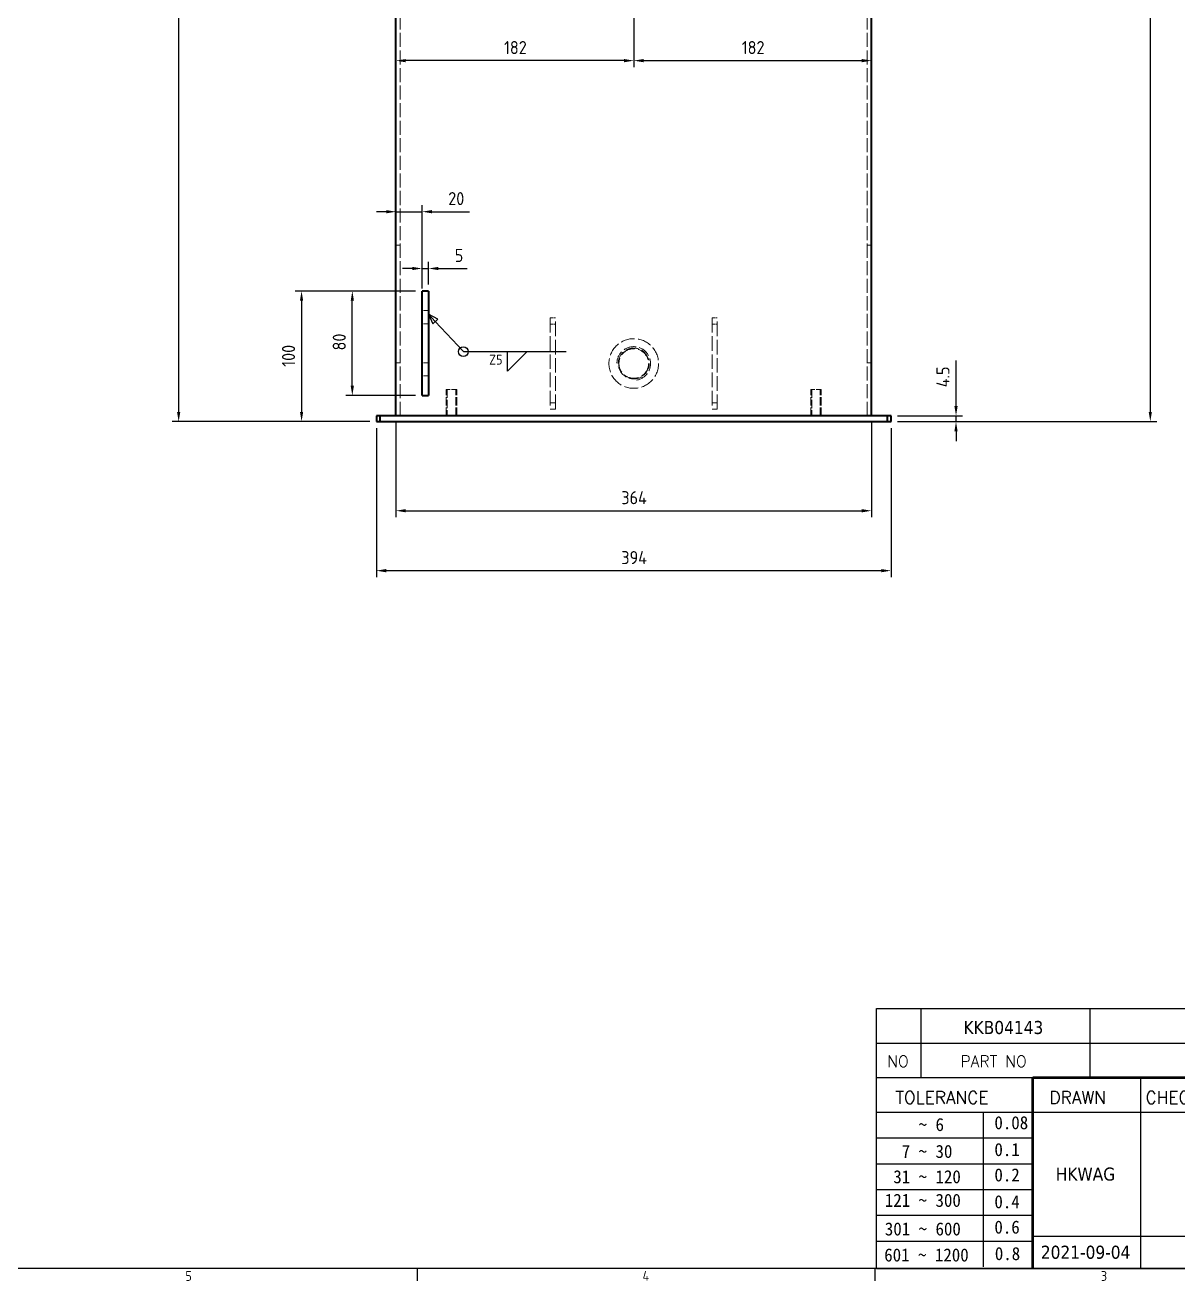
# Model space of a CAD drawing. Header units: millimetres. Extents: x 0 to 4205, y 0 to 2970.
# Drawn here: x 2503 to 3386, y 90 to 1052 of the extents above; entities that cross this region are included whole.
import ezdxf
from ezdxf.enums import TextEntityAlignment as Align

# ---------------------------------------------------------------- set-up
doc = ezdxf.new("R2010")
doc.units = ezdxf.units.MM
doc.header["$LTSCALE"] = 5
doc.linetypes.add('DASHED', pattern=[0.2067, 0.1654, -0.0413])
doc.layers.get('0').update_dxf_attribs({"color": 3, "lineweight": 25})
for name, color, linetype, lineweight in [('가려진 것(ISO)', 2, 'DASHED', 18), ('가시적인 것(ISO)', 3, 'Continuous', 40), ('경계(ISO)', 7, 'Continuous', 25), ('기호(ISO)', 5, 'Continuous', 25), ('제목(ISO)', 5, 'Continuous', 50), ('치수(ISO)', 2, 'Continuous', 25)]:
    doc.layers.add(name, color=color, linetype=linetype, lineweight=lineweight)
doc.styles.add('HAN_291', font='')
doc.styles.add('RC_284', font='ROMANC.shx')
doc.styles.add('RC_287', font='ROMANC.shx')
doc.styles.add('문자 텍스트_PSTEK_POSCO', font='isocp.shx')
doc.styles.add('치수 텍스트_PSTEK_POSCO', font='isocp.shx')
doc.styles.add('텍스트 스타일198', font='tahoma.ttf')
doc.styles.get('HAN_291').set_extended_font_data('GulimChe')
doc.dimstyles.new('치수_PSTEK_POSCO', dxfattribs={"dimscale": 5, "dimtxt": 2, "dimasz": 1.5, "dimexe": 1, "dimexo": 1, "dimgap": 1, "dimtad": 1, "dimrnd": 1e-08, "dimdsep": 46, "dimtxsty": '치수 텍스트_PSTEK_POSCO', "dimcen": 0.09, "dimdle": 10, "dimclrd": 7, "dimclre": 7, "dimclrt": 2, "dimadec": 1, "dimazin": 2, "dimtfac": 1, "dimtmove": 0, "dimatfit": 3, "dimldrblk": 'Filled-2', "dimfxl": 0, "dimtolj": 1, "dimlwd": -1, "dimlwe": -1, "dimarcsym": 0})

# ---------------------------------------------------------------- blocks, each defined once
blk = doc.blocks.new('경계 Default Border')
at = {"layer": '경계(ISO)'}
for p, q in [((560.6666564941406, 20), (560.6666564941406, 18.09999942779541)), ((630.7500076293945, 20), (630.7500076293945, 18.09999942779541))]:
    blk.add_line(p, q, dxfattribs=at)
at = {"layer": '경계(ISO)', "flags": 128}
blk.add_lwpolyline([(20, 20), (20, 574.0000152587891), (820.9999847412109, 574.0000152587891), (820.9999847412109, 20), (20, 20)], dxfattribs=at)
at = {"layer": '경계(ISO)', "color": 2, "char_height": 1.500000059604645, "attachment_point": 7, "style": '문자 텍스트_PSTEK_POSCO'}
for s, insert in [('5', (525.19726973028, 18.08569719819352)), ('4', (595.1950683987393, 18.09999994039536)), ('3', (665.3759364281436, 18.08569719819352))]:
    blk.add_mtext(s, dxfattribs=dict(at, insert=insert))
blk = doc.blocks.new('제목 블록 PSTEK')
at = {"color": 180}
for p, q in [((182.475792979055, 11.79100474011392), (182.4757929790549, 51.56524660363496)), ((182.4757929790549, 51.56524660363496), (372.4757929537551, 51.56524660363496)), ((189.2651435055721, 51.56524660363496), (189.2651435055722, 41.00524660363494)), ((215.2152739891528, 41.00524660363494), (215.2152739891528, 51.56524660363496)), ((182.475792979055, 46.2852466036349), (372.4757929537551, 46.28524660363492)), ((182.475792979055, 41.00524660363493), (206.451475290024, 41.00524660363493)), ((222.9401812389276, 11.79100474011392), (222.9401812389276, 41.00524660363494)), ((182.475792979055, 35.72524660363497), (206.451475290024, 35.72524660363497)), ((198.8621818849491, 12.02524660363491), (198.8621818849491, 35.72524660363497)), ((206.451475290024, 35.72524660363497), (372.4757929537551, 35.72524660363497)), ((182.475792979055, 31.77524660363492), (206.451475290024, 31.77524660363492)), ((182.475792979055, 27.82524660363487), (206.451475290024, 27.82524660363487)), ((182.475792979055, 23.87524660363505), (206.451475290024, 23.87524660363505)), ((182.475792979055, 19.92524660363478), (206.451475290024, 19.92524660363478)), ((182.475792979055, 15.97524660363496), (206.451475290024, 15.97524660363496)), ((206.451475290024, 16.74100474011396), (255.9175931367359, 16.74100474011396)), ((182.475792979055, 11.79100474011392), (372.4757929537551, 11.79100474011389))]:
    blk.add_line(p, q, dxfattribs=at)
at = {"color": 7, "lineweight": 50}
for p, q in [((206.4514752900237, 11.79100474011392), (206.4514752900237, 41.00524660363494)), ((206.451475290024, 41.00524660363494), (372.4757929537551, 41.00524660363496))]:
    blk.add_line(p, q, dxfattribs=at)
at = {"layer": '제목(ISO)', "lineweight": 18}
blk.add_line((182.475792979055, 35.72500474011393), (182.475792979055, 11.79100474011392), dxfattribs=at)
at = {"color": 2}
for s, height, style, p in [('NO', 1.742399930953979, 'RC_284', (184.135398793432, 42.62317362549192)), ('PART NO', 1.742399930953979, 'RC_284', (195.3359407378685, 42.62317362549192)), (' TOLERANCE', 1.899999976158142, 'RC_287', (184.0872874387979, 37.00893196870329)), ('DRAWN', 1.899999976158142, 'RC_287', (208.9766620976279, 37.00893196870329)), ('CHECKED', 1.899999976158142, 'RC_287', (223.6856844514997, 37.00893196870329)), ('    ~ 6', 2.000000029802322, 'HAN_291', (183.7721304966814, 32.8176515608431)), ('0.08', 2.000000029802322, 'HAN_291', (200.5467345600617, 33.09873600004101)), ('0.1', 2.000000029802322, 'HAN_291', (200.5467345600617, 28.98646558742206)), ('  7 ~ 30', 2.000000029802322, 'HAN_291', (183.7721304966814, 28.70538114822415)), ('0.2', 2.000000029802322, 'HAN_291', (200.5467345600617, 25.10736625836028)), (' 31 ~ 120', 2.000000029802322, 'HAN_291', (183.7721304966814, 24.82628181916237)), ('121 ~ 300', 2.000000029802322, 'HAN_291', (183.7721304966814, 21.21401206133254)), ('0.4', 2.000000029802322, 'HAN_291', (200.5467345600617, 20.99509650053045)), ('301 ~ 600', 2.000000029802322, 'HAN_291', (183.7721304966814, 16.83491273227077)), ('0.6', 2.000000029802322, 'HAN_291', (200.5467345600617, 17.11599717146868)), ('601 ~ 1200', 2.000000029802322, 'HAN_291', (183.6802025156883, 12.84759660881125)), ('0.8', 2.000000029802322, 'HAN_291', (200.6097246063884, 13.05732192299702))]:
    blk.add_text(s, height=height, dxfattribs=dict(at, style=style)).set_placement(p)
at = {"layer": '제목(ISO)', "style": '텍스트 스타일198'}
for tag, p in [('설명_001', (230.6085201867346, 47.92245856837096)), ('재질_001', (291.700959055687, 47.92591818687281)), ('4._COLOR_001', (318.8823080002845, 48.15666943221776)), ('질량\\P3;_001', (349.5645205688347, 48.1643332325385)), ('부품_번호_001', (195.8125351691155, 47.68004260673702)), ("3._Q'TY_001", (312.7051684940307, 47.92188863680521)), ('1._MODEL_NAME_001', (326.0176446881414, 37.52172745615292)), ('제목_001', (335.3146785121277, 32.12134217035067)), ('부품_번호_001', (334.4717754223474, 26.8052465951949)), ('설계자_001', (209.9396160013646, 25.23446884679021)), ('프로젝트_001', (278.9744245225954, 18.43818283951269)), ('작성_날짜_001', (207.6508315629738, 13.26600473167383)), ('시트_크기_001', (260.8406700134146, 14.8347677050446)), ('프로젝트_002', (271.1389644161678, 15.01430360086118)), ('프로젝트_003', (272.3954135944161, 11.55047762554502))]:
    blk.add_attdef(tag, p, '', height=2.000000029802322, dxfattribs=at)
for tag, p in [('점검자', (231.1845342133799, 26.23312567187446)), ('엔지니어링_승인자', (247.673240162284, 26.23312567187446)), ('점검_날짜', (231.1845342133799, 14.26600474011394)), ('엔지니어링_승인_날짜', (247.6732401622839, 14.26600474011394))]:
    blk.add_attdef(tag, text='', height=2.000000029802322, dxfattribs=at).set_placement(p, align=Align.MIDDLE_CENTER)
blk = doc.blocks.new('*D32')
at = {"layer": 'Defpoints', "color": 0, "transparency": 16777216}
for p in [(2787.224244128481, 752.7852190788902), (3151.224244128481, 752.7852190788902), (3151.224244128481, 680.0571401936982)]:
    blk.add_point(p, dxfattribs=at)
at = {"layer": '치수(ISO)', "color": 7, "transparency": 16777216}
for p, q in [((2787.224244128481, 747.7852190788902), (2787.224244128481, 675.0571401936982)), ((3151.224244128481, 747.7852190788902), (3151.224244128481, 675.0571401936982)), ((2794.724244128481, 680.0571401936982), (3143.724244128481, 680.0571401936982))]:
    blk.add_line(p, q, dxfattribs=at)
for points in [[(2794.724244128481, 681.3071401936982), (2794.724244128481, 678.8071401936982), (2787.224244128481, 680.0571401936982)], [(3143.724244128481, 681.3071401936982), (3143.724244128481, 678.8071401936982), (3151.224244128481, 680.0571401936982)]]:
    blk.add_solid(points, dxfattribs=at)
at = {"layer": '치수(ISO)', "color": 2, "transparency": 16777216, "insert": (2959.724244128481, 690.0571401936982), "char_height": 10, "attachment_point": 4, "style": '치수 텍스트_PSTEK_POSCO'}
blk.add_mtext('\\A1;364', dxfattribs=at)
blk = doc.blocks.new('Filled-2')
at = {"color": 0}
for p, q in [((0, 0), (-1, 0.3333333333333333)), ((-1, 0.3333333333333333), (-1, -0.3333333333333333)), ((-1, 0), (0, 0)), ((-1, -0.3333333333333333), (0, 0))]:
    blk.add_line(p, q, dxfattribs=at)
at = {"color": 0, "flags": 128}
blk.add_lwpolyline([(-1, -0.3333333333333333), (0, 0), (-1, 0.3333333333333333), (-1, -0.3333333333333333)], dxfattribs=at)
at = {"color": 0}
blk.add_solid([(-1, -0.3333333333333333), (0, 0), (-1, 0.3333333333333333), (-1, -0.3333333333333333)], dxfattribs=at)
blk = doc.blocks.new('*D33')
at = {"layer": 'Defpoints', "color": 0, "transparency": 16777216}
for p in [(2772.224244128484, 748.2852190788901), (3166.224244128485, 748.2852190788901), (3166.224244128485, 634.1856061257699)]:
    blk.add_point(p, dxfattribs=at)
at = {"layer": '치수(ISO)', "color": 7, "transparency": 16777216}
for p, q in [((2772.224244128484, 743.2852190788901), (2772.224244128484, 629.1856061257699)), ((3166.224244128485, 743.2852190788901), (3166.224244128485, 629.1856061257699)), ((2779.724244128484, 634.1856061257699), (3158.724244128485, 634.1856061257699))]:
    blk.add_line(p, q, dxfattribs=at)
for points in [[(2779.724244128484, 635.4356061257699), (2779.724244128484, 632.9356061257699), (2772.224244128484, 634.1856061257699)], [(3158.724244128485, 635.4356061257699), (3158.724244128485, 632.9356061257699), (3166.224244128485, 634.1856061257699)]]:
    blk.add_solid(points, dxfattribs=at)
at = {"layer": '치수(ISO)', "color": 2, "transparency": 16777216, "insert": (2959.706772476014, 644.1856061257699), "char_height": 10, "attachment_point": 4, "style": '치수 텍스트_PSTEK_POSCO'}
blk.add_mtext('\\A1;394', dxfattribs=at)
blk = doc.blocks.new('*D34')
at = {"layer": 'Defpoints', "color": 0, "transparency": 16777216}
for p in [(3166.224244128485, 752.7852190788902), (3215.952740512412, 752.7852190788902), (3166.224244128485, 748.2852190788901)]:
    blk.add_point(p, dxfattribs=at)
at = {"layer": '치수(ISO)', "color": 7, "transparency": 16777216}
for p, q in [((3215.952740512412, 760.2852190788902), (3215.952740512412, 794.9807451416607)), ((3171.224244128485, 752.7852190788902), (3220.952740512412, 752.7852190788902)), ((3215.952740512412, 748.2852190788901), (3215.952740512412, 752.7852190788902)), ((3171.224244128485, 748.2852190788901), (3220.952740512412, 748.2852190788901)), ((3215.952740512412, 740.7852190788901), (3215.952740512412, 733.2852190788901))]:
    blk.add_line(p, q, dxfattribs=at)
for points in [[(3214.702740512412, 760.2852190788902), (3217.202740512412, 760.2852190788902), (3215.952740512412, 752.7852190788902)], [(3214.702740512412, 740.7852190788901), (3217.202740512412, 740.7852190788901), (3215.952740512412, 748.2852190788901)]]:
    blk.add_solid(points, dxfattribs=at)
at = {"layer": '치수(ISO)', "color": 2, "transparency": 16777216, "insert": (3205.952740512412, 774.566531579288), "char_height": 10, "attachment_point": 4, "rotation": 90, "style": '치수 텍스트_PSTEK_POSCO'}
blk.add_mtext('\\A1;4.5', dxfattribs=at)
blk = doc.blocks.new('*D103')
at = {"layer": 'Defpoints', "color": 0, "transparency": 16777216}
for p in [(2807.224244128496, 909.0159956146765), (2787.224244128481, 886.9118393992217), (2807.224244128496, 845.2852190788901)]:
    blk.add_point(p, dxfattribs=at)
at = {"layer": '치수(ISO)', "color": 7, "transparency": 16777216}
for p, q in [((2807.224244128496, 850.2852190788901), (2807.224244128496, 914.0159956146765)), ((2779.724244128481, 909.0159956146765), (2772.224244128481, 909.0159956146765)), ((2787.224244128481, 909.0159956146765), (2807.224244128496, 909.0159956146765)), ((2814.724244128496, 909.0159956146765), (2843.486055152118, 909.0159956146765))]:
    blk.add_line(p, q, dxfattribs=at)
for points in [[(2779.724244128481, 910.2659956146765), (2779.724244128481, 907.7659956146765), (2787.224244128481, 909.0159956146765)], [(2814.724244128496, 910.2659956146765), (2814.724244128496, 907.7659956146765), (2807.224244128496, 909.0159956146765)]]:
    blk.add_solid(points, dxfattribs=at)
at = {"layer": '치수(ISO)', "color": 2, "transparency": 16777216, "insert": (2827.224244128496, 919.016979866645), "char_height": 10, "attachment_point": 4, "style": '치수 텍스트_PSTEK_POSCO'}
blk.add_mtext('\\A1;20', dxfattribs=at)
blk = doc.blocks.new('*D104')
at = {"layer": 'Defpoints', "color": 0, "transparency": 16777216}
for p in [(2807.224244128495, 865.5226639510397), (2807.224244128495, 848.28521907889), (2812.224244128495, 848.28521907889)]:
    blk.add_point(p, dxfattribs=at)
at = {"layer": '치수(ISO)', "color": 7, "transparency": 16777216}
for p, q in [((2799.724244128495, 865.5226639510397), (2792.224244128495, 865.5226639510397)), ((2807.224244128495, 853.28521907889), (2807.224244128495, 870.5226639510397)), ((2807.224244128495, 865.5226639510397), (2812.224244128495, 865.5226639510397)), ((2812.224244128495, 853.28521907889), (2812.224244128495, 870.5226639510397)), ((2819.724244128495, 865.5226639510397), (2841.638457690868, 865.5226639510397))]:
    blk.add_line(p, q, dxfattribs=at)
for points in [[(2799.724244128495, 866.7726639510397), (2799.724244128495, 864.2726639510397), (2807.224244128495, 865.5226639510397)], [(2819.724244128495, 866.7726639510397), (2819.724244128495, 864.2726639510397), (2812.224244128495, 865.5226639510397)]]:
    blk.add_solid(points, dxfattribs=at)
at = {"layer": '치수(ISO)', "color": 2, "transparency": 16777216, "insert": (2832.224244128495, 875.5226639510397), "char_height": 10, "attachment_point": 4, "style": '치수 텍스트_PSTEK_POSCO'}
blk.add_mtext('\\A1;5', dxfattribs=at)
blk = doc.blocks.new('*D105')
at = {"layer": 'Defpoints', "color": 0, "transparency": 16777216}
for p in [(2807.224244128495, 848.28521907889), (2714.939536175083, 748.2852190788901), (2772.224244128484, 748.2852190788901)]:
    blk.add_point(p, dxfattribs=at)
at = {"layer": '치수(ISO)', "color": 7, "transparency": 16777216}
for p, q in [((2802.224244128495, 848.28521907889), (2709.939536175083, 848.28521907889)), ((2714.939536175083, 840.78521907889), (2714.939536175083, 755.7852190788901)), ((2767.224244128484, 748.2852190788901), (2709.939536175083, 748.2852190788901))]:
    blk.add_line(p, q, dxfattribs=at)
for points in [[(2713.689536175083, 840.78521907889), (2716.189536175083, 840.78521907889), (2714.939536175083, 848.28521907889)], [(2713.689536175083, 755.7852190788901), (2716.189536175083, 755.7852190788901), (2714.939536175083, 748.2852190788901)]]:
    blk.add_solid(points, dxfattribs=at)
at = {"layer": '치수(ISO)', "color": 2, "transparency": 16777216, "insert": (2704.939536175083, 790.281282071016), "char_height": 10, "attachment_point": 4, "rotation": 90, "style": '치수 텍스트_PSTEK_POSCO'}
blk.add_mtext('\\A1;100', dxfattribs=at)
blk = doc.blocks.new('*D106')
at = {"layer": 'Defpoints', "color": 0, "transparency": 16777216}
for p in [(2753.786466108497, 848.28521907889), (2807.224244128496, 848.28521907889), (2807.224244128495, 768.28521907889)]:
    blk.add_point(p, dxfattribs=at)
at = {"layer": '치수(ISO)', "color": 7, "transparency": 16777216}
for p, q in [((2802.224244128496, 848.28521907889), (2748.786466108497, 848.28521907889)), ((2753.786466108497, 775.78521907889), (2753.786466108497, 840.78521907889)), ((2802.224244128495, 768.28521907889), (2748.786466108497, 768.28521907889))]:
    blk.add_line(p, q, dxfattribs=at)
for points in [[(2752.536466108497, 840.78521907889), (2755.036466108497, 840.78521907889), (2753.786466108497, 848.28521907889)], [(2752.536466108497, 775.78521907889), (2755.036466108497, 775.78521907889), (2753.786466108497, 768.28521907889)]]:
    blk.add_solid(points, dxfattribs=at)
at = {"layer": '치수(ISO)', "color": 2, "transparency": 16777216, "insert": (2743.786466108497, 802.7812820710162), "char_height": 10, "attachment_point": 4, "rotation": 90, "style": '치수 텍스트_PSTEK_POSCO'}
blk.add_mtext('\\A1;80', dxfattribs=at)
blk = doc.blocks.new('용접 기호 식별자7')
at = {"layer": '기호(ISO)', "color": 7}
for p, q in [((563.4654577546083, 164.9980911301538), (562.4448488256992, 166.0973442466974)), ((563.8318754601229, 165.3382941064568), (562.4448488256992, 166.0973442466974)), ((562.4448488256992, 166.0973442466974), (563.0990400490938, 164.6578881538508)), ((563.0990400490938, 164.6578881538508), (563.8318754601229, 165.3382941064568)), ((563.4654577546083, 164.9980911301538), (567.7580462177003, 160.3747323563513)), ((567.7580462192003, 160.3747323563513), (583.5080463667119, 160.3747323563513))]:
    blk.add_line(p, q, dxfattribs=at)
at = {"layer": '기호(ISO)'}
for p, q in [((574.5080462475026, 160.3747323563513), (577.5080463667119, 160.3747323563513)), ((577.5080463667119, 160.3747323563513), (574.5080462475026, 157.374732237142)), ((574.5080462475026, 157.374732237142), (574.5080462475026, 160.3747323563513))]:
    blk.add_line(p, q, dxfattribs=at)
at = {"layer": '기호(ISO)', "color": 7, "flags": 128}
blk.add_lwpolyline([(563.8318634033203, 165.3382873535156), (562.4448394775391, 166.0973358154297), (563.0990219116211, 164.6578788757324), (563.8318634033203, 165.3382873535156)], dxfattribs=at)
at = {"layer": '기호(ISO)'}
blk.add_circle((567.7580462177003, 160.3747323563513), 0.7500000298023224, dxfattribs=at)
at = {"layer": '기호(ISO)', "color": 7}
blk.add_solid([(563.8318634033203, 165.3382873535156), (562.4448394775391, 166.0973358154297), (563.0990219116211, 164.6578788757324), (563.8318634033203, 165.3382873535156)], dxfattribs=at)
at = {"layer": '기호(ISO)', "color": 7, "insert": (571.7056545235674, 158.392551123463), "char_height": 1.500000059604645, "attachment_point": 7, "style": '문자 텍스트_PSTEK_POSCO'}
blk.add_mtext('Z5', dxfattribs=at)
blk = doc.blocks.new('*D121')
at = {"layer": 'Defpoints', "color": 0, "transparency": 16777216}
for p in [(2795.024244128472, 1706.785219078891), (2620.840194228429, 748.2852190788901), (2772.224244128484, 748.2852190788901)]:
    blk.add_point(p, dxfattribs=at)
at = {"layer": '치수(ISO)', "color": 7, "transparency": 16777216}
for p, q in [((2790.024244128472, 1706.785219078891), (2615.840194228429, 1706.785219078891)), ((2620.840194228429, 1699.285219078891), (2620.840194228429, 755.7852190788901)), ((2767.224244128484, 748.2852190788901), (2615.840194228429, 748.2852190788901))]:
    blk.add_line(p, q, dxfattribs=at)
for points in [[(2619.590194228429, 1699.285219078891), (2622.090194228429, 1699.285219078891), (2620.840194228429, 1706.785219078891)], [(2619.590194228429, 755.7852190788901), (2622.090194228429, 755.7852190788901), (2620.840194228429, 748.2852190788901)]]:
    blk.add_solid(points, dxfattribs=at)
at = {"layer": '치수(ISO)', "color": 2, "transparency": 16777216, "insert": (2610.840194228429, 1213.121005516517), "char_height": 10, "attachment_point": 4, "rotation": 90, "style": '치수 텍스트_PSTEK_POSCO'}
blk.add_mtext('\\A1;958.5', dxfattribs=at)
blk = doc.blocks.new('*D169')
at = {"layer": 'Defpoints', "color": 0, "transparency": 16777216}
for p in [(3181.224244128478, 1404.28521907889), (3166.224244128485, 748.2852190788901), (3364.696505692763, 748.28521907889)]:
    blk.add_point(p, dxfattribs=at)
at = {"layer": '치수(ISO)', "color": 7, "transparency": 16777216}
for p, q in [((3186.224244128478, 1404.28521907889), (3369.696505692763, 1404.28521907889)), ((3364.696505692763, 1396.78521907889), (3364.696505692763, 755.78521907889)), ((3171.224244128485, 748.2852190788901), (3369.696505692763, 748.28521907889))]:
    blk.add_line(p, q, dxfattribs=at)
for points in [[(3363.446505692763, 1396.78521907889), (3365.946505692763, 1396.78521907889), (3364.696505692763, 1404.28521907889)], [(3363.446505692763, 755.78521907889), (3365.946505692763, 755.78521907889), (3364.696505692763, 748.28521907889)]]:
    blk.add_solid(points, dxfattribs=at)
at = {"layer": '치수(ISO)', "color": 2, "transparency": 16777216, "insert": (3354.696505692763, 1066.737974984405), "char_height": 10, "attachment_point": 4, "rotation": 90, "style": '치수 텍스트_PSTEK_POSCO'}
blk.add_mtext('\\A1;656', dxfattribs=at)
blk = doc.blocks.new('*D171')
at = {"layer": 'Defpoints', "color": 0, "transparency": 16777216}
for p in [(2969.224244128276, 1113.73521907889), (2787.224244128481, 1071.976884431577), (2787.224244128481, 1024.662926663188)]:
    blk.add_point(p, dxfattribs=at)
at = {"layer": '치수(ISO)', "color": 7, "transparency": 16777216}
for p, q in [((2969.224244128276, 1108.73521907889), (2969.224244128276, 1019.662926663188)), ((2961.724244128276, 1024.662926663188), (2794.724244128481, 1024.662926663188))]:
    blk.add_line(p, q, dxfattribs=at)
for points in [[(2794.724244128481, 1025.912926663188), (2794.724244128481, 1023.412926663188), (2787.224244128481, 1024.662926663188)], [(2961.724244128276, 1025.912926663188), (2961.724244128276, 1023.412926663188), (2969.224244128276, 1024.662926663188)]]:
    blk.add_solid(points, dxfattribs=at)
at = {"layer": '치수(ISO)', "color": 2, "transparency": 16777216, "insert": (2869.923948852788, 1034.663910915157), "char_height": 10, "attachment_point": 4, "style": '치수 텍스트_PSTEK_POSCO'}
blk.add_mtext('\\A1;182', dxfattribs=at)
blk = doc.blocks.new('*D173')
at = {"layer": 'Defpoints', "color": 0, "transparency": 16777216}
for p in [(2969.224244128276, 1113.73521907889), (3151.224244128481, 1066.462926663188), (3151.224244128481, 1024.662926663188)]:
    blk.add_point(p, dxfattribs=at)
at = {"layer": '치수(ISO)', "color": 7, "transparency": 16777216}
for p, q in [((2969.224244128276, 1108.73521907889), (2969.224244128276, 1019.662926663188)), ((2976.724244128276, 1024.662926663188), (3143.724244128481, 1024.662926663188))]:
    blk.add_line(p, q, dxfattribs=at)
for points in [[(2976.724244128276, 1025.912926663188), (2976.724244128276, 1023.412926663188), (2969.224244128276, 1024.662926663188)], [(3143.724244128481, 1025.912926663188), (3143.724244128481, 1023.412926663188), (3151.224244128481, 1024.662926663188)]]:
    blk.add_solid(points, dxfattribs=at)
at = {"layer": '치수(ISO)', "color": 2, "transparency": 16777216, "insert": (3051.923948852788, 1034.663910915157), "char_height": 10, "attachment_point": 4, "style": '치수 텍스트_PSTEK_POSCO'}
blk.add_mtext('\\A1;182', dxfattribs=at)

msp = doc.modelspace()

# ---------------------------------------------------------------- linework, layer by layer
at = {"layer": '가려진 것(ISO)', "ltscale": 13.01038837432861}
for p, q in [((2790.42424412848, 752.7852190788901), (2790.42424412848, 2003.28521907889)), ((3148.02424412848, 752.7852190788901), (3148.02424412848, 2003.28521907889))]:
    msp.add_line(p, q, dxfattribs=at)
at = {"layer": '가려진 것(ISO)', "ltscale": 1.218905806541443}
for p, q in [((2790.424244128434, 883.2852190788902), (2787.224244128433, 883.2852190788902)), ((3151.224244128433, 883.2852190788902), (3148.024244128434, 883.2852190788902)), ((2790.424244128434, 793.2852190788901), (2787.224244128433, 793.2852190788901)), ((3151.224244128433, 793.2852190788901), (3148.024244128434, 793.2852190788901))]:
    msp.add_line(p, q, dxfattribs=at)
at = {"layer": '가려진 것(ISO)', "ltscale": 1.904596567153931}
for p, q in [((2812.22424412849, 833.2852190788902), (2807.22424412849, 833.2852190788902)), ((2812.22424412849, 823.2852190788902), (2807.22424412849, 823.2852190788902)), ((2812.22424412849, 793.2852190788901), (2807.22424412849, 793.2852190788901)), ((2812.22424412849, 783.2852190788902), (2807.22424412849, 783.2852190788902))]:
    msp.add_line(p, q, dxfattribs=at)
at = {"layer": '가려진 것(ISO)', "ltscale": 1.523657321929932}
for p, q in [((2909.224244128277, 827.7852190788903), (2905.224244128277, 827.7852190788903)), ((3033.224244128276, 827.7852190788903), (3029.224244128276, 827.7852190788903)), ((2909.224244128241, 822.7852190788903), (2905.224244128241, 822.7852190788903)), ((3033.224244128241, 822.7852190788903), (3029.224244128241, 822.7852190788903)), ((2905.224244128241, 762.7852190788903), (2909.224244128241, 762.7852190788902)), ((3029.224244128241, 762.7852190788903), (3033.224244128241, 762.7852190788903)), ((2905.224244128277, 757.7852190788903), (2909.224244128277, 757.7852190788902)), ((3029.224244128276, 757.7852190788903), (3033.224244128276, 757.7852190788903))]:
    msp.add_line(p, q, dxfattribs=at)
at = {"layer": '가려진 것(ISO)', "ltscale": 13.54620265960693}
for p, q in [((2905.224244128277, 827.7852190788903), (2905.224244128277, 757.7852190788903)), ((2909.224244128277, 757.7852190788902), (2909.224244128277, 827.7852190788903)), ((3029.224244128276, 827.7852190788903), (3029.224244128276, 757.7852190788903)), ((3033.224244128276, 757.7852190788903), (3033.224244128276, 827.7852190788903))]:
    msp.add_line(p, q, dxfattribs=at)
at = {"layer": '가려진 것(ISO)', "ltscale": 4.786924839019775}
for p, q in [((2833.724244128457, 772.7852190788901), (2825.724244128457, 772.7852190788901)), ((3112.724244128457, 772.7852190788901), (3104.724244128457, 772.7852190788901))]:
    msp.add_line(p, q, dxfattribs=at)
at = {"layer": '가려진 것(ISO)', "ltscale": 7.618686199188232}
for p, q in [((2825.724244128457, 752.7852190788901), (2825.724244128457, 772.7852190788901)), ((2826.468244128457, 772.7852190788901), (2826.468244128457, 752.7852190788901)), ((2832.980244128457, 752.7852190788901), (2832.980244128457, 772.7852190788901)), ((2833.724244128457, 752.7852190788901), (2833.724244128457, 772.7852190788901)), ((3104.724244128457, 752.7852190788901), (3104.724244128457, 772.7852190788901)), ((3105.468244128457, 772.7852190788901), (3105.468244128457, 752.7852190788901)), ((3111.980244128456, 752.7852190788901), (3111.980244128456, 772.7852190788901)), ((3112.724244128457, 752.7852190788901), (3112.724244128457, 772.7852190788901))]:
    msp.add_line(p, q, dxfattribs=at)
at = {"layer": '가려진 것(ISO)', "ltscale": 12.83454513549805}
msp.add_circle((2969.224244128276, 792.7852190788903), 19, dxfattribs=at)
at = {"layer": '가려진 것(ISO)', "ltscale": 11.98982715606689}
msp.add_circle((2969.224244128266, 792.7852190788903), 11.83299773156533, dxfattribs=at)
at = {"layer": '가려진 것(ISO)', "ltscale": 13.92271137237549}
msp.add_circle((2969.224244128269, 792.7852190788903), 11.4505, dxfattribs=at)
at = {"layer": '가려진 것(ISO)', "ltscale": 13.75856494903564}
msp.add_circle((2969.224244128277, 792.7852190788903), 11.3155, dxfattribs=at)
at = {"layer": '가려진 것(ISO)', "ltscale": 11.76628017425537}
msp.add_arc((2969.224244128269, 792.7852190788902), 12.90263852471319, 280.000000000048, 189.9999999999972, dxfattribs=at)
at = {"layer": '가시적인 것(ISO)'}
for p, q in [((2787.224244128481, 752.7852190788901), (2787.224244128481, 1997.28521907889)), ((3151.224244128481, 752.7852190788901), (3151.224244128481, 1997.28521907889)), ((2812.224244128495, 848.28521907889), (2807.224244128495, 848.2852190788902)), ((2807.224244128496, 845.2852190788903), (2807.224244128495, 848.2852190788902)), ((2812.224244128495, 848.2852190788902), (2812.224244128496, 845.2852190788901)), ((2807.224244128496, 771.2852190788902), (2807.224244128496, 845.2852190788901)), ((2812.224244128496, 845.2852190788901), (2812.224244128496, 771.2852190788901)), ((2807.224244128495, 768.2852190788901), (2807.224244128496, 771.2852190788902)), ((2812.224244128496, 771.2852190788902), (2812.224244128495, 768.2852190788901)), ((2807.224244128495, 768.2852190788901), (2812.224244128495, 768.2852190788901)), ((2775.224244128486, 752.7852190788901), (2772.224244128485, 752.7852190788901)), ((2772.224244128485, 752.7852190788901), (2772.224244128485, 748.2852190788901)), ((2775.224244128486, 748.2852190788901), (2775.224244128486, 752.7852190788901)), ((3163.224244128486, 752.7852190788901), (2775.224244128486, 752.7852190788901)), ((3166.224244128485, 752.7852190788901), (3163.224244128486, 752.7852190788901)), ((3163.224244128486, 752.7852190788901), (3163.224244128486, 748.2852190788901)), ((3166.224244128485, 748.2852190788901), (3166.224244128485, 752.7852190788901)), ((2772.224244128485, 748.2852190788901), (2775.224244128486, 748.2852190788901)), ((2775.224244128486, 748.2852190788901), (3163.224244128486, 748.2852190788901)), ((3163.224244128486, 748.2852190788901), (3166.224244128485, 748.2852190788901))]:
    msp.add_line(p, q, dxfattribs=at)

# ---------------------------------------------------------------- block references
at = {"xscale": 5, "yscale": 5, "zscale": 5}
msp.add_blockref('경계 Default Border', (0, 0), dxfattribs=at)
ref = msp.add_blockref('제목 블록 PSTEK', (2242.621035231224, 41.04497629943053), dxfattribs=dict(xscale=5, yscale=5, zscale=5))
ref.add_attrib('설계자_001', 'HKWAG', (3292.319115238047, 167.2173205333816), dxfattribs={"layer": '제목(ISO)', "height": 10.00000014901161, "style": '텍스트 스타일198'})
ref.add_attrib('작성_날짜_001', '2021-09-04', (3280.875193046093, 107.3749999577997), dxfattribs={"layer": '제목(ISO)', "height": 10.00000014901161, "style": '텍스트 스타일198'})
ref.add_attrib('부품_번호_001', 'KKB04143', (3221.683711076802, 279.4451893331156), dxfattribs={"layer": '제목(ISO)', "height": 10.00000014901161, "style": '텍스트 스타일198'})
at = {"layer": '기호(ISO)', "xscale": 5, "yscale": 5, "zscale": 5}
msp.add_blockref('용접 기호 식별자7', (0, 0), dxfattribs=at)

# ---------------------------------------------------------------- dimensions: what is measured, and where the dimension line sits
at = {"layer": '치수(ISO)', "color": 7}
for base, p1, p2, angle, override, picture, middle in [((2620.840194228429, 748.2852190788901), (2795.024244128472, 1706.785219078891), (2772.224244128484, 748.2852190788901), 90, {"dimdec": 2, "dimtp": 0, "dimtm": -0, "dimtdec": 2, "dimtofl": 0, "dimatfit": 1}, '*D121', (2620.840194228429, 1227.53521907889)), ((3364.696505692763, 748.28521907889), (3181.224244128478, 1404.28521907889), (3166.224244128485, 748.2852190788901), 90, {"dimdec": 2, "dimtp": 0, "dimtm": -0, "dimtdec": 2, "dimtofl": 0, "dimatfit": 1}, '*D169', (3364.696505692763, 1076.285219078894)), ((2787.224244128481, 1024.662926663188), (2969.224244128276, 1113.73521907889), (2787.224244128481, 1071.976884431577), 180, {"dimdec": 2, "dimse2": 1, "dimtp": 0, "dimtm": -0, "dimtdec": 2, "dimtofl": 0, "dimatfit": 1}, '*D171', (2878.224244128379, 1024.662926663188)), ((3151.224244128481, 1024.662926663188), (2969.224244128276, 1113.73521907889), (3151.224244128481, 1066.462926663188), 180, {"dimdec": 2, "dimse2": 1, "dimtp": 0, "dimtm": -0, "dimtdec": 2, "dimtofl": 0, "dimatfit": 1}, '*D173', (3060.224244128379, 1024.662926663188)), ((2807.224244128495, 865.5226639510397), (2812.224244128495, 848.28521907889), (2807.224244128495, 848.28521907889), 180, {"dimdec": 2, "dimtp": 0, "dimtm": -0, "dimtdec": 2, "dimtofl": 1, "dimatfit": 1}, '*D104', (2834.431350909681, 865.5226639510397)), ((2714.939536175083, 748.2852190788901), (2807.224244128495, 848.28521907889), (2772.224244128484, 748.2852190788901), 90, {"dimdec": 2, "dimtp": 0, "dimtm": -0, "dimtdec": 2, "dimtofl": 0, "dimatfit": 1}, '*D105', (2714.939536175083, 798.28521907889)), ((2753.786466108497, 848.28521907889), (2807.224244128495, 768.28521907889), (2807.224244128496, 848.28521907889), 90, {"dimdec": 2, "dimtp": 0, "dimtm": -0, "dimtdec": 2, "dimtofl": 0, "dimatfit": 1}, '*D106', (2753.786466108497, 808.2852190788902)), ((3215.952740512412, 752.7852190788902), (3166.224244128485, 748.2852190788901), (3166.224244128485, 752.7852190788902), 90, {"dimdec": 2, "dimtp": 0, "dimtm": -0, "dimtdec": 2, "dimtofl": 1, "dimatfit": 1}, '*D34', (3215.952740512412, 782.2736383604746)), ((3166.224244128485, 634.1856061257699), (2772.224244128484, 748.2852190788901), (3166.224244128485, 748.2852190788901), 180, {"dimdec": 2, "dimtp": 0, "dimtm": -0, "dimtdec": 2, "dimtofl": 0, "dimatfit": 1}, '*D33', (2969.224244128485, 634.1856061257699))]:
    dim = msp.add_linear_dim(base=base, p1=p1, p2=p2, angle=angle, dimstyle='치수_PSTEK_POSCO', override=override, dxfattribs=at)
    dim.commit()
    dim.dimension.update_dxf_attribs({"geometry": picture, "text_midpoint": middle, "dimtype": 160})
for base, p1, p2, override, picture, middle in [((2807.224244128496, 909.0159956146765), (2787.224244128481, 886.9118393992217), (2807.224244128496, 845.2852190788901), {"dimdec": 2, "dimse1": 1, "dimtp": 0, "dimtm": -0, "dimtdec": 2, "dimtofl": 1, "dimatfit": 1}, '*D103', (2832.855149640307, 909.0159956146765)), ((3151.224244128481, 680.0571401936982), (2787.224244128481, 752.7852190788902), (3151.224244128481, 752.7852190788902), {"dimdec": 2, "dimtp": 0, "dimtm": -0, "dimtdec": 2, "dimtofl": 0, "dimatfit": 1}, '*D32', (2969.224244128481, 680.0571401936982))]:
    dim = msp.add_linear_dim(base=base, p1=p1, p2=p2, dimstyle='치수_PSTEK_POSCO', override=override, dxfattribs=at)
    dim.commit()
    dim.dimension.update_dxf_attribs({"geometry": picture, "text_midpoint": middle, "dimtype": 160})

doc.saveas('drawing.dxf')
